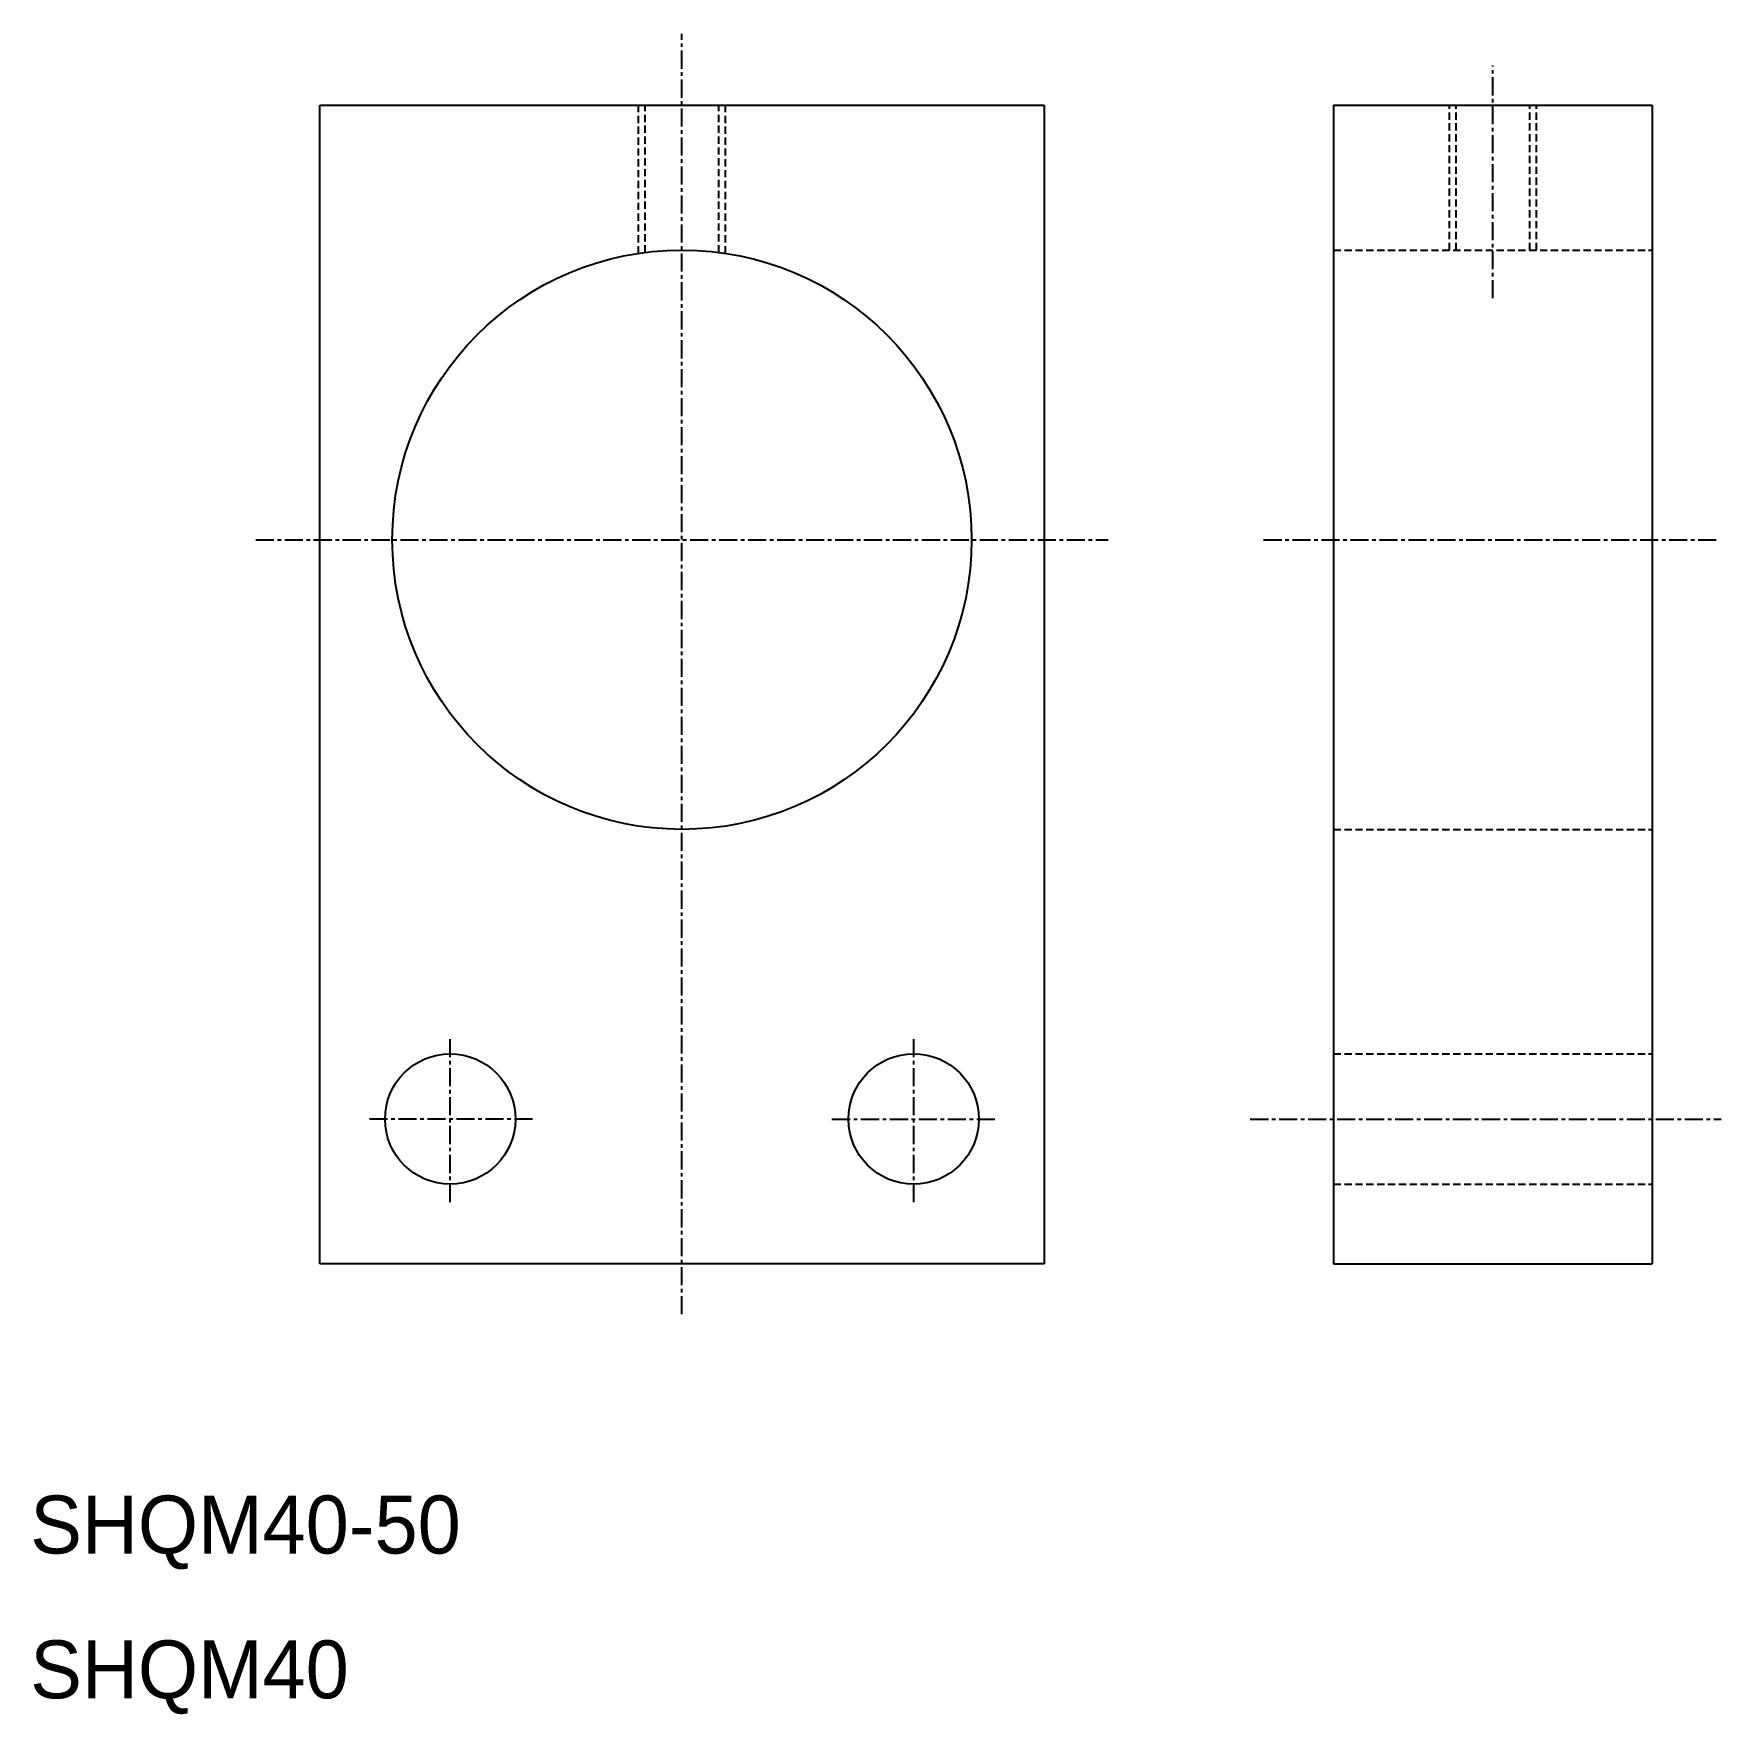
# Model space of a CAD drawing. Extents: x 10 to 127, y 9 to 125.
import ezdxf

# ---------------------------------------------------------------- set-up
doc = ezdxf.new("R2010")
doc.units = 0
doc.linetypes.add('CENTER', pattern=[2, 1.25, -0.25, 0.25, -0.25])
doc.linetypes.add('DASHED', pattern=[0.75, 0.5, -0.25])
doc.layers.get('0').update_dxf_attribs({"linetype": 'CONTINUOUS'})
doc.layers.add('CENTER', color=1, linetype='CENTER')

msp = doc.modelspace()

# ---------------------------------------------------------------- linework, layer by layer
at = {"color": 7, "linetype": 'CONTINUOUS'}
for p, q in [((30, 120), (80, 120)), ((30, 40), (30, 120)), ((80, 120), (80, 40)), ((100, 120), (100, 40)), ((100, 120), (122, 120)), ((122, 120), (122, 40)), ((80, 40), (30, 40)), ((100, 40), (122, 40))]:
    msp.add_line(p, q, dxfattribs=at)
at = {"color": 3, "linetype": 'DASHED'}
for p, q in [((52, 109.77), (52, 120)), ((52.45, 109.84), (52.45, 120)), ((57.55, 109.84), (57.55, 120)), ((58, 109.77), (58, 120)), ((108, 110), (108, 120)), ((108.45, 110), (108.45, 120)), ((113.55, 110), (113.55, 120)), ((114, 110), (114, 120)), ((100, 110), (122, 110)), ((100, 70), (122, 70)), ((100, 54.5), (122, 54.5)), ((100, 45.5), (122, 45.5))]:
    msp.add_line(p, q, dxfattribs=at)
at = {"color": 7, "linetype": 'CONTINUOUS'}
for centre, radius in [((55, 90), 20), ((39, 50), 4.5), ((71, 50), 4.5)]:
    msp.add_circle(centre, radius, dxfattribs=at)
at = {"layer": 'CENTER', "color": 1, "linetype": 'CENTER'}
for p, q in [((55, 36.52), (55, 124.93)), ((111, 106.68), (111, 122.73)), ((25.57, 90), (84.43, 90)), ((95.16, 90), (126.45, 90)), ((39, 44.27), (39, 55.73)), ((71, 44.27), (71, 55.73)), ((44.68, 50), (33.4, 50)), ((65.36, 50), (76.64, 50)), ((94.24, 50), (126.76, 50))]:
    msp.add_line(p, q, dxfattribs=at)

# ---------------------------------------------------------------- texts
at = {"color": 7, "linetype": 'CONTINUOUS'}
for s, p in [('SHQM40-50', (10, 20)), ('SHQM40', (10, 10))]:
    msp.add_text(s, height=4, dxfattribs=at).set_placement(p)

doc.saveas('drawing.dxf')
